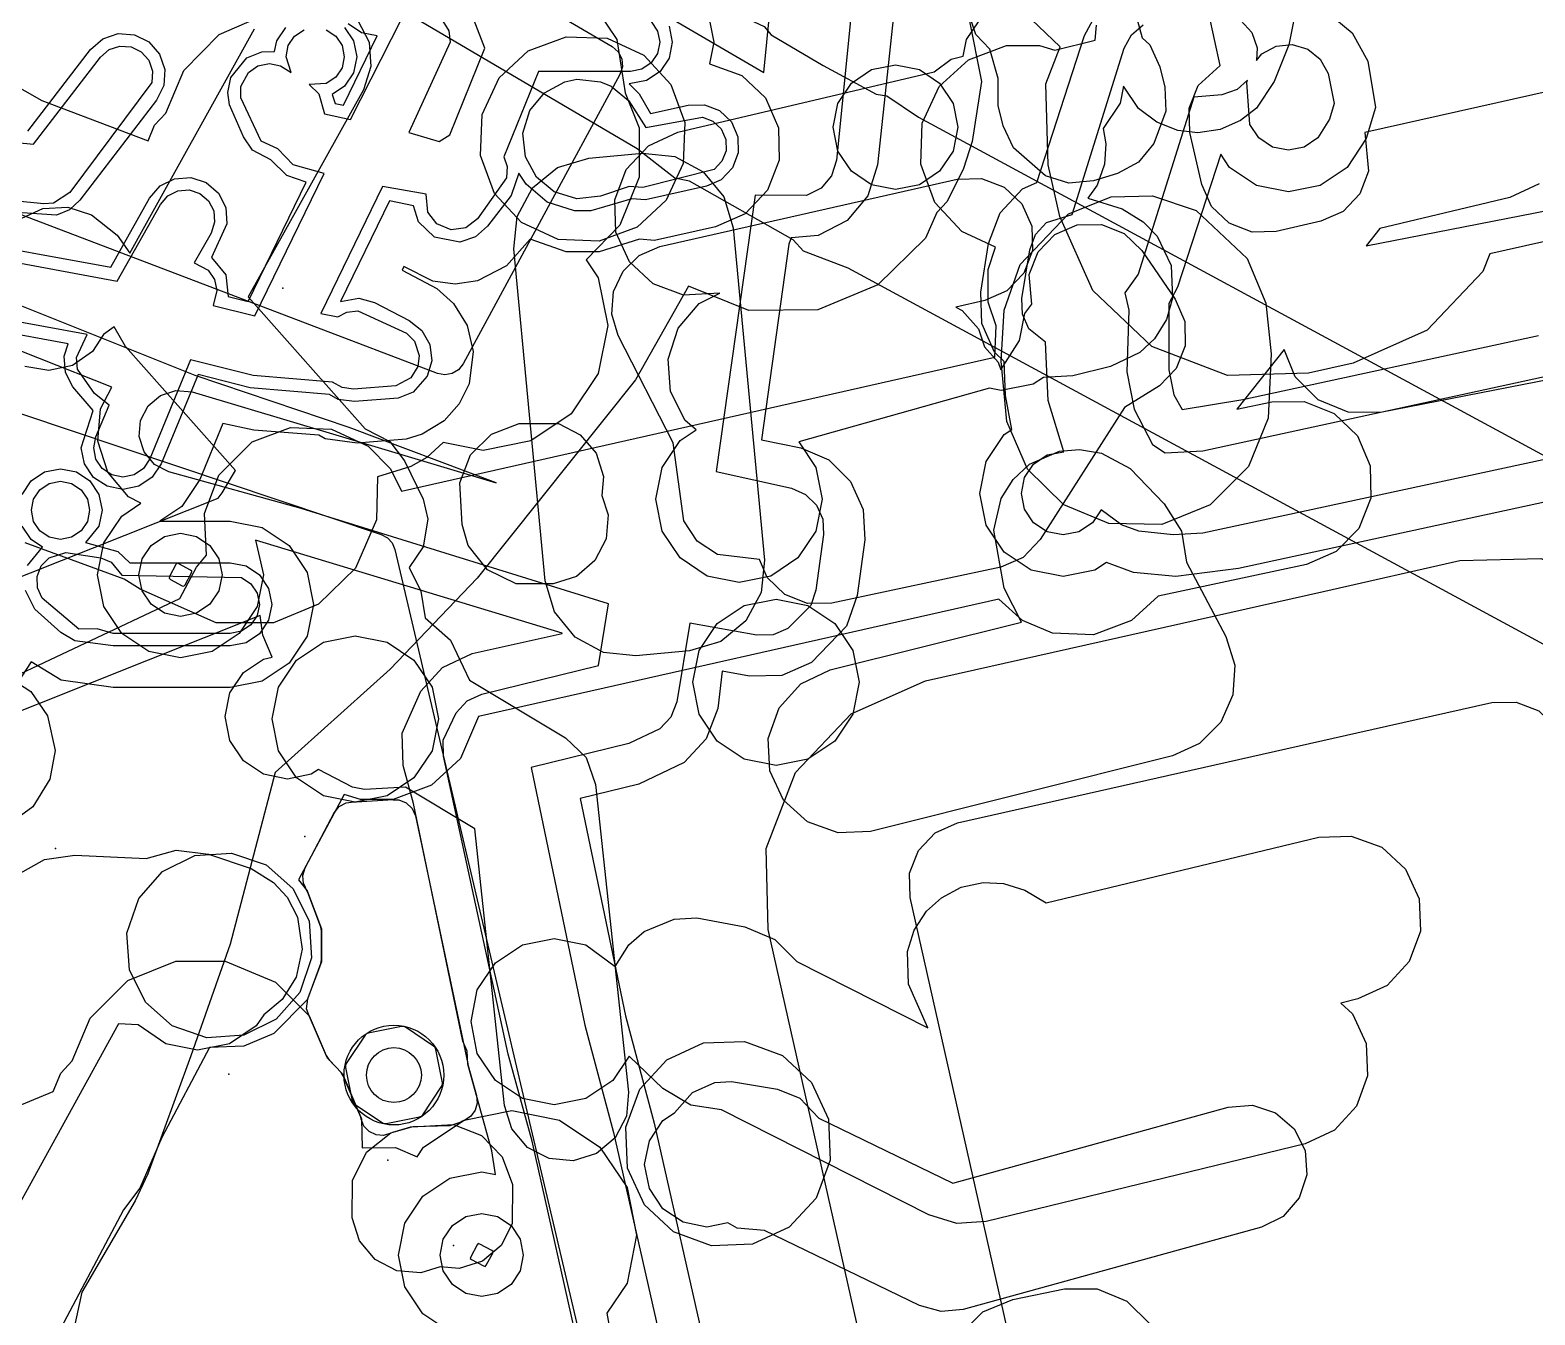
# Model space of a CAD drawing. Header units: metres. Extents: x 8738 to 9560, y -8972 to -7699.
# Drawn here: x 8912.48 to 8948.68, y -8251.44 to -8220.54 of the extents above; entities that cross this region are included whole.
import ezdxf

# ---------------------------------------------------------------- set-up
doc = ezdxf.new("R2010")
doc.units = ezdxf.units.M
for name, color, linetype in [('AI_GREENING_ALLOWED_ZONE', 4, 'Continuous'), ('AI_GREENING_EXCLUSIONS', 1, 'Continuous'), ('AI_GREENING_LAWN', 82, 'Continuous'), ('AI_GREENING_REJECTED', 6, 'Continuous'), ('AI_GREENING_SHRUBS', 92, 'Continuous')]:
    doc.layers.add(name, color=color, linetype=linetype)

# ---------------------------------------------------------------- blocks, each defined once
blk = doc.blocks.new('AI_SHRUB')
for radius in [1, 0.55]:
    blk.add_circle((0, 0), radius)

msp = doc.modelspace()

# ---------------------------------------------------------------- linework, layer by layer
at = {"layer": 'AI_GREENING_ALLOWED_ZONE'}
msp.add_lwpolyline([(8919.114, -8241.169), (8919.059, -8241.064), (8919.041, -8240.873), (8919.097, -8240.688), (8919.801, -8239.362), (8919.921, -8239.214), (8920.087, -8239.122), (8920.275, -8239.098), (8920.337, -8239.102), (8921.221, -8239.043), (8921.221, -8239.051), (8921.352, -8239.049), (8921.534, -8239.121), (8921.674, -8239.258), (8921.751, -8239.437), (8923.013, -8245.405), (8923.016, -8245.42), (8923.223, -8246.165), (8923.239, -8246.344), (8923.19, -8246.518), (8923.084, -8246.663), (8922.932, -8246.761), (8922.883, -8246.781), (8922.845, -8246.806), (8922.583, -8246.89), (8921.697, -8246.918), (8921.636, -8246.927), (8921.205, -8247.05), (8921.162, -8247.072), (8920.988, -8247.124), (8920.806, -8247.11), (8920.641, -8247.032), (8920.515, -8246.899), (8920.446, -8246.731), (8920.436, -8246.684), (8920.018, -8245.686), (8919.969, -8245.611), (8919.692, -8245.32), (8919.596, -8245.174), (8919.195, -8244.249), (8919.198, -8244.248), (8919.133, -8244.075), (8919.161, -8243.84), (8919.478, -8242.99), (8919.493, -8242.903), (8919.493, -8242.201), (8919.478, -8242.114), (8919.166, -8241.277), (8919.107, -8241.173), (8919.114, -8241.169)], close=True, dxfattribs=at)
at = {"layer": 'AI_GREENING_EXCLUSIONS'}
for points in [[(8929.562, -8178.912), (8904.278, -8205.333), (8929.313, -8220.063), (8930.141, -8220.452), (8930.313, -8220.652), (8931.564, -8221.387), (8932.84, -8222.078), (8933.097, -8222.121), (8933.855, -8222.627), (8953.056, -8233.017)], [(8929.562, -8178.912), (8904.278, -8205.333), (8929.313, -8220.063), (8930.141, -8220.452), (8930.313, -8220.652), (8931.564, -8221.387), (8932.84, -8222.078), (8933.097, -8222.121), (8933.855, -8222.627), (8953.056, -8233.017)], [(8951.149, -8236.533), (8932.163, -8226.26), (8931.09, -8225.85), (8930.842, -8225.583), (8928.346, -8224.173), (8927.991, -8224.099), (8927.086, -8223.394), (8901.779, -8208.503), (8883.099, -8239.548), (8874.953, -8272.71), (8872.004, -8306.28)], [(8951.149, -8236.533), (8932.163, -8226.26), (8931.09, -8225.85), (8930.842, -8225.583), (8928.346, -8224.173), (8927.991, -8224.099), (8927.086, -8223.394), (8901.779, -8208.503), (8883.099, -8239.548), (8874.953, -8272.71), (8872.004, -8306.28)], [(8917.325, -8214.072), (8930.135, -8221.558), (8930.495, -8217.896)], [(8975.746, -8216.006), (8944.592, -8223.003), (8944.684, -8223.926), (8944.474, -8224.472), (8944.071, -8224.897), (8943.537, -8225.135), (8942.464, -8225.378), (8941.879, -8225.394), (8941.332, -8225.184), (8940.908, -8224.781), (8940.669, -8224.247), (8940.387, -8223), (8940.371, -8222.416), (8940.58, -8221.87), (8941.111, -8221.388), (8940.43, -8218.255)], [(8932.345, -8219.018), (8931.879, -8223.667), (8931.761, -8224.039), (8931.511, -8224.338), (8931.165, -8224.518), (8929.929, -8224.505), (8928.986, -8231.155), (8930.801, -8231.557), (8931.139, -8231.704), (8931.401, -8231.962), (8931.551, -8232.298), (8931.57, -8232.666), (8931.389, -8234.004), (8931.262, -8234.373), (8930.713, -8234.927), (8930.356, -8235.083), (8929.966, -8235.09), (8928.351, -8234.8), (8928.039, -8236.693), (8927.901, -8237.059), (8927.635, -8237.343), (8926.89, -8237.7), (8924.534, -8238.274), (8925.827, -8244.475), (8926.521, -8247.053), (8927.82, -8252.784)], [(8976.514, -8219.421), (8947.597, -8225.916), (8947.434, -8226.339), (8946.092, -8227.755), (8944.31, -8228.549), (8943.237, -8228.792), (8941.287, -8228.843), (8939.465, -8228.145), (8938.05, -8226.802), (8937.256, -8225.02), (8936.974, -8223.773), (8936.922, -8221.826), (8937.26, -8220.941), (8936.064, -8219.786)], [(8925.95, -8219.791), (8926.6, -8220.764), (8926.802, -8222.048), (8927.138, -8222.889), (8927.138, -8224.077), (8926.671, -8225.23), (8925.861, -8226.059), (8926.153, -8226.497), (8926.382, -8227.645), (8926.153, -8228.793), (8925.503, -8229.766), (8924.53, -8230.417), (8923.382, -8230.645), (8922.417, -8230.453), (8922.026, -8230.815), (8921.642, -8231.037), (8920.84, -8231.28), (8920.82, -8232.315), (8920.313, -8233.477), (8919.424, -8234.341), (8918.34, -8234.795), (8916.958, -8234.795), (8915.13, -8233.987), (8914.744, -8233.74), (8912.367, -8232.869)], [(8939, -8219.877), (8939.239, -8220.72), (8939.42, -8220.887), (8939.665, -8221.419), (8939.782, -8221.905), (8939.805, -8222.49), (8939.517, -8223.264), (8939.149, -8223.709), (8938.64, -8223.982), (8938.067, -8224.158), (8937.476, -8224.217), (8936.909, -8224.043), (8936.137, -8223.37), (8935.892, -8222.839), (8935.776, -8222.352), (8935.776, -8222.352), (8935.776, -8221.704), (8935.574, -8220.991), (8935.238, -8220.642), (8935.027, -8220.011)], [(8950.547, -8231.541), (8941.552, -8233.489), (8940.045, -8233.676), (8939.025, -8233.582), (8938.375, -8233.343), (8938.098, -8233.528), (8937.333, -8233.68), (8936.568, -8233.528), (8935.919, -8233.094), (8935.485, -8232.445), (8935.333, -8231.68), (8935.485, -8230.915), (8935.919, -8230.266), (8936.103, -8230.143), (8935.95, -8229.326), (8935.913, -8228.509), (8935.685, -8228.284), (8935.382, -8227.593), (8935.358, -8226.839), (8935.543, -8225.669), (8935.818, -8224.928), (8936.358, -8224.352), (8936.701, -8224.199), (8937.849, -8220.665), (8938.203, -8220.016)], [(8920.37, -8220.308), (8920.636, -8220.829), (8920.683, -8221.413), (8920.504, -8221.969), (8917.727, -8226.95), (8920.545, -8230.126), (8921.136, -8230.432), (8921.49, -8230.897), (8921.939, -8231.821), (8922.05, -8232.302), (8921.939, -8232.969), (8921.604, -8233.462), (8921.885, -8234.035), (8921.989, -8234.671), (8922.599, -8235.214), (8923.057, -8236.172), (8925.366, -8237.557), (8925.859, -8238.035), (8926.086, -8238.683), (8926.882, -8246.081), (8926.829, -8246.664), (8926.558, -8247.183), (8926.109, -8247.558), (8925.551, -8247.733), (8924.968, -8247.681), (8924.449, -8247.41), (8924.074, -8246.961), (8923.899, -8246.402), (8923.183, -8239.746), (8921.515, -8238.745), (8920.529, -8238.803), (8920.237, -8238.744), (8919.42, -8238.321), (8919.248, -8238.436), (8918.674, -8238.55), (8918.674, -8238.55), (8918.1, -8238.436), (8917.613, -8238.111), (8917.288, -8237.624), (8917.174, -8237.05), (8917.288, -8236.476), (8917.613, -8235.989), (8918.1, -8235.664), (8918.308, -8235.623), (8918.082, -8235.093), (8918.014, -8234.621), (8907.271, -8238.895)], [(8927.425, -8220.333), (8927.577, -8220.56), (8927.63, -8220.828), (8927.577, -8221.096), (8927.425, -8221.323), (8927.198, -8221.475), (8926.93, -8221.528), (8924.71, -8221.528), (8923.879, -8223.582), (8923.958, -8223.814), (8923.94, -8224.086), (8923.249, -8225.072), (8922.968, -8225.29), (8922.615, -8225.341), (8922.268, -8225.2), (8922.048, -8224.913), (8922.009, -8224.48), (8920.964, -8224.295), (8919.479, -8227.352), (8919.887, -8227.436), (8920.1, -8227.317), (8920.371, -8227.285), (8921.539, -8227.828), (8921.731, -8228.022), (8921.845, -8228.36), (8921.811, -8228.631), (8921.642, -8228.903), (8921.28, -8229.095), (8920.264, -8229.171), (8919.993, -8229.136), (8919.76, -8229.003), (8917.85, -8228.846), (8916.344, -8228.466), (8915.361, -8230.852), (8915.21, -8231.08), (8914.983, -8231.232), (8914.715, -8231.286), (8914.447, -8231.233), (8914.22, -8231.082), (8914.068, -8230.855), (8914.014, -8230.587), (8914.067, -8230.319), (8914.381, -8229.556), (8914.03, -8229.281), (8913.622, -8228.688), (8913.601, -8228.415), (8913.852, -8227.86), (8909.649, -8227.085)], [(8911.59, -8221.562), (8912.763, -8222.23), (8915.32, -8223.199), (8915.478, -8222.821), (8915.75, -8222.531), (8916.179, -8221.505), (8917.028, -8220.638), (8918.123, -8220.165)], [(8928.778, -8220.063), (8928.93, -8220.828), (8928.827, -8221.348), (8929.609, -8221.629), (8930.173, -8222.169), (8930.488, -8222.883), (8930.505, -8223.663), (8930.223, -8224.39), (8929.683, -8224.954), (8928.969, -8225.269), (8927.508, -8225.594), (8927.147, -8225.568), (8926.171, -8225.866), (8925.38, -8225.866), (8924.51, -8225.565), (8923.94, -8226.21), (8923.246, -8226.568), (8922.711, -8226.645), (8922.175, -8226.577), (8921.471, -8226.226), (8921.432, -8226.307), (8922.267, -8226.751), (8922.67, -8227.111), (8922.995, -8227.643), (8923.142, -8228.27), (8923.043, -8229.044), (8922.804, -8229.528), (8922.444, -8229.931), (8921.912, -8230.256), (8921.526, -8230.372), (8920.353, -8230.468), (8919.579, -8230.369), (8919.426, -8230.281), (8917.867, -8230.161), (8917.117, -8230.002), (8916.563, -8231.348), (8916.131, -8231.997), (8915.607, -8232.349), (8917.298, -8232.349), (8918.063, -8232.501), (8918.712, -8232.934), (8919.146, -8233.583), (8919.298, -8234.349), (8919.146, -8235.114), (8918.712, -8235.763), (8918.063, -8236.196), (8917.298, -8236.349), (8914.485, -8236.349), (8913.231, -8236.172), (8912.505, -8235.729), (8912.183, -8236.236), (8912.498, -8236.449), (8912.901, -8237.028), (8913.084, -8237.863), (8912.96, -8238.557), (8912.551, -8239.222), (8911.92, -8239.68)], [(8935.064, -8220.241), (8935.368, -8221.772), (8935.147, -8223.213), (8934.935, -8223.868), (8934.542, -8224.658), (8934.293, -8224.925), (8934.021, -8225.538), (8932.877, -8226.661), (8931.432, -8227.265), (8929.771, -8227.281), (8928.323, -8226.692), (8927.046, -8228.946), (8923.235, -8233.717), (8921.147, -8235.906), (8918.381, -8238.39), (8917.293, -8242.523), (8916.353, -8245.205), (8915.317, -8248.048), (8915.012, -8248.698), (8913.725, -8250.897), (8913.102, -8253.784)], [(8919.609, -8220.53), (8919.836, -8220.682), (8919.988, -8220.909), (8920.041, -8221.177), (8919.988, -8221.445), (8919.836, -8221.672), (8919.609, -8221.824), (8919.197, -8221.848), (8919.427, -8222.071), (8919.568, -8222.55), (8920.188, -8222.688), (8921.427, -8220.259)], [(8922.415, -8220.318), (8922.553, -8220.554), (8922.591, -8220.825), (8921.593, -8223), (8922.324, -8223.217), (8922.581, -8223.057), (8923.424, -8220.974), (8923.166, -8220.305)], [(8933.254, -8220.19), (8932.873, -8223.775), (8932.638, -8224.519), (8932.137, -8225.118), (8931.445, -8225.478), (8930.789, -8225.536), (8930.736, -8225.686), (8930.08, -8230.392), (8931.024, -8230.582), (8931.699, -8230.875), (8932.223, -8231.393), (8932.524, -8232.065), (8932.561, -8232.8), (8932.38, -8234.138), (8932.127, -8234.876), (8931.284, -8235.747), (8930.569, -8236.06), (8929.789, -8236.074), (8929.136, -8235.957), (8929.025, -8236.856), (8928.75, -8237.587), (8928.217, -8238.156), (8927.127, -8238.672), (8925.719, -8239.016), (8926.804, -8244.245), (8927.495, -8246.825), (8928.79, -8252.541)], [(8942.914, -8220.128), (8942.767, -8220.894), (8942.41, -8221.77), (8941.985, -8222.411), (8941.604, -8222.712), (8941.109, -8222.929), (8940.574, -8223.005), (8940.091, -8222.949), (8939.588, -8222.752), (8939.148, -8222.419), (8938.79, -8221.887), (8938.71, -8222.291), (8938.3, -8222.905), (8938.366, -8223.275), (8938.329, -8223.759), (8938.153, -8224.27), (8937.932, -8224.578), (8938.756, -8224.839), (8939.263, -8225.144), (8939.598, -8225.496), (8939.931, -8226.202), (8939.969, -8226.981), (8939.818, -8227.5), (8939.534, -8227.959), (8939.182, -8228.294), (8938.476, -8228.627), (8937.57, -8228.854), (8936.862, -8228.889), (8936.611, -8229.056), (8935.846, -8229.208), (8935.562, -8229.151), (8930.976, -8230.439), (8931.387, -8231.055), (8931.539, -8231.82), (8931.387, -8232.585), (8930.953, -8233.234), (8930.304, -8233.668), (8929.539, -8233.82), (8928.774, -8233.668), (8928.125, -8233.234), (8927.691, -8232.585), (8927.539, -8231.82), (8927.691, -8231.055), (8928.125, -8230.406), (8928.508, -8230.15), (8928.245, -8229.924), (8927.891, -8229.228), (8927.831, -8228.45), (8927.831, -8228.45), (8928.073, -8227.708), (8928.58, -8227.115), (8929.074, -8226.865), (8928.203, -8226.913), (8927.472, -8226.64), (8926.902, -8226.108), (8926.578, -8225.398), (8926.551, -8224.618), (8926.824, -8223.887), (8927.356, -8223.316), (8928.066, -8222.993), (8934.231, -8221.541), (8934.64, -8221.239), (8934.934, -8221.166), (8935.014, -8220.761), (8935.448, -8220.112)], [(8941.611, -8220.302), (8941.872, -8220.593), (8942.001, -8220.961), (8941.984, -8221.269), (8942.114, -8221.109), (8942.457, -8220.923), (8942.845, -8220.882), (8943.219, -8220.993), (8943.522, -8221.239), (8943.708, -8221.582), (8943.853, -8222.304), (8943.742, -8222.678), (8943.46, -8223.131), (8943.136, -8223.348), (8942.753, -8223.424), (8942.37, -8223.348), (8942.046, -8223.131), (8941.829, -8222.807), (8941.757, -8221.786), (8941.772, -8221.738), (8941.521, -8221.963), (8941.153, -8222.092), (8940.479, -8222.152), (8939.137, -8226.409), (8938.816, -8226.857), (8938.912, -8227.274), (8938.87, -8228.755), (8939.043, -8229.657), (8939.488, -8230.504), (8939.787, -8230.702), (8940.692, -8230.655), (8950.131, -8228.605)], [(8943.685, -8220.108), (8944.291, -8220.599), (8944.663, -8221.285), (8944.848, -8222.396), (8944.627, -8223.144), (8944.167, -8223.838), (8943.518, -8224.272), (8942.753, -8224.424), (8941.988, -8224.272), (8941.339, -8223.838), (8941.127, -8223.521), (8940.088, -8226.718), (8939.875, -8227.114), (8939.88, -8228.704), (8939.999, -8229.313), (8940.198, -8229.66), (8941.657, -8229.424), (8948.77, -8227.884)], [(8927.854, -8220.445), (8927.93, -8220.828), (8927.854, -8221.211), (8927.637, -8221.535), (8927.313, -8221.752), (8926.897, -8221.828), (8927.135, -8222.066), (8927.409, -8222.543), (8928.318, -8222.34), (8928.708, -8222.332), (8929.072, -8222.473), (8929.354, -8222.743), (8929.512, -8223.1), (8929.52, -8223.49), (8929.379, -8223.853), (8929.109, -8224.135), (8928.752, -8224.293), (8927.291, -8224.618), (8926.955, -8224.594), (8925.974, -8224.885), (8925.578, -8224.885), (8924.925, -8224.675), (8924.416, -8224.245), (8924.242, -8223.974), (8924.056, -8224.514), (8923.487, -8225.255), (8923.194, -8225.512), (8922.824, -8225.637), (8922.21, -8225.52), (8921.828, -8225.144), (8921.703, -8224.766), (8921.13, -8224.639), (8919.953, -8227.062), (8920.395, -8226.986), (8920.771, -8227.092), (8921.602, -8227.518), (8921.908, -8227.76), (8922.099, -8228.1), (8922.144, -8228.488), (8922.037, -8228.863), (8921.698, -8229.242), (8921.337, -8229.39), (8920.284, -8229.47), (8919.897, -8229.421), (8919.683, -8229.298), (8917.777, -8229.137), (8916.523, -8228.821), (8915.638, -8230.967), (8915.422, -8231.291), (8915.098, -8231.509), (8914.716, -8231.586), (8914.333, -8231.51), (8914.008, -8231.294), (8913.791, -8230.97), (8913.714, -8230.587), (8914.003, -8229.685), (8913.51, -8229.118), (8913.333, -8228.769), (8913.303, -8228.38), (8913.399, -8228.084), (8909.908, -8227.442)], [(8910.046, -8225.736), (8914.575, -8226.577), (8915.616, -8224.73), (8915.794, -8224.522), (8916.037, -8224.399), (8916.31, -8224.378), (8916.569, -8224.463), (8916.776, -8224.641), (8916.9, -8224.885), (8916.921, -8225.157), (8916.835, -8225.417), (8916.431, -8226.135), (8916.766, -8226.307), (8916.918, -8226.534), (8916.972, -8226.802), (8916.883, -8227.158), (8917.893, -8227.413), (8919.559, -8223.982), (8918.815, -8223.778), (8918.445, -8223.389), (8918.045, -8223.211), (8917.551, -8222.166), (8917.555, -8221.893), (8917.735, -8221.554), (8917.96, -8221.398), (8918.24, -8221.339), (8918.507, -8221.393), (8918.766, -8221.552), (8918.641, -8221.177), (8918.694, -8220.909), (8918.846, -8220.682), (8919.073, -8220.53)], [(8910.542, -8225.529), (8914.423, -8226.235), (8915.354, -8224.582), (8915.608, -8224.286), (8915.957, -8224.11), (8916.346, -8224.08), (8916.716, -8224.202), (8917.012, -8224.456), (8917.189, -8224.804), (8917.218, -8225.193), (8916.847, -8226.008), (8917.195, -8226.419), (8917.245, -8226.94), (8917.729, -8227.062), (8919.123, -8224.193), (8918.659, -8224.034), (8918.278, -8223.658), (8917.837, -8223.427), (8917.614, -8223.106), (8917.283, -8222.332), (8917.24, -8222.039), (8917.309, -8221.674), (8917.696, -8221.2), (8918.058, -8221.056), (8918.366, -8221.053), (8918.417, -8220.794), (8918.634, -8220.47)], [(8911.25, -8236.488), (8916.082, -8234.211), (8916.486, -8233.451), (8916.728, -8233.165), (8916.682, -8232.162), (8917.023, -8231.245), (8917.829, -8230.439), (8918.746, -8230.098), (8919.732, -8230.137), (8920.614, -8230.546), (8921.154, -8231.086), (8921.419, -8231.623), (8935.694, -8228.401), (8935.726, -8227.651), (8935.531, -8227.083), (8935.531, -8226.291), (8935.711, -8225.76), (8934.896, -8225.379), (8934.249, -8224.68), (8933.908, -8223.763), (8933.947, -8222.777), (8934.356, -8221.895), (8935.055, -8221.248), (8935.972, -8220.907), (8936.764, -8220.907), (8937.132, -8221.018), (8938.102, -8220.78), (8938.141, -8220.415)], [(8912.429, -8222.968), (8913.939, -8221.003), (8914.233, -8220.746), (8914.602, -8220.621), (8914.991, -8220.647), (8915.341, -8220.82), (8915.598, -8221.113), (8915.723, -8221.483), (8915.698, -8221.872), (8915.525, -8222.222), (8913.676, -8224.628), (8913.428, -8224.857), (8913.119, -8224.99), (8911.341, -8224.868)], [(8912.177, -8225.11), (8912.786, -8224.829), (8913.389, -8224.798), (8913.958, -8224.978), (8914.58, -8225.47), (8914.879, -8225.898), (8917.883, -8220.509)], [(8920.048, -8220.47), (8920.265, -8220.794), (8920.341, -8221.177), (8920.265, -8221.56), (8920.048, -8221.884), (8919.748, -8222.084), (8919.822, -8222.299), (8920.022, -8222.344), (8920.832, -8220.675), (8920.457, -8220.6), (8920.133, -8220.383)], [(8950.335, -8230.564), (8940.698, -8232.636), (8939.986, -8232.677), (8939.153, -8232.59), (8938.736, -8232.437), (8938.25, -8232.073), (8938.04, -8232.387), (8937.716, -8232.604), (8937.333, -8232.68), (8936.95, -8232.604), (8936.626, -8232.387), (8936.409, -8232.063), (8936.333, -8231.68), (8936.409, -8231.297), (8936.626, -8230.973), (8936.95, -8230.756), (8937.349, -8230.683), (8936.977, -8229.447), (8936.913, -8228.04), (8936.509, -8227.718), (8936.358, -8227.372), (8936.345, -8226.995), (8936.53, -8225.825), (8936.668, -8225.455), (8936.938, -8225.167), (8936.938, -8225.167), (8937.554, -8224.969), (8938.8, -8220.973), (8938.977, -8220.649), (8939.26, -8220.411)], [(8911.41, -8223.166), (8912.565, -8223.283), (8914.177, -8221.186), (8914.382, -8221.006), (8914.641, -8220.919), (8914.914, -8220.937), (8915.158, -8221.058), (8915.338, -8221.263), (8915.426, -8221.522), (8915.408, -8221.795), (8913.438, -8224.445), (8913.048, -8224.699), (8912.813, -8224.715), (8911.269, -8224.559)], [(8948.789, -8224.237), (8948.084, -8224.56), (8944.958, -8225.308), (8944.628, -8225.724), (8970.045, -8220.761)], [(8972.315, -8224.393), (8944.97, -8229.733), (8944.19, -8229.73), (8943.47, -8229.429), (8942.92, -8228.875), (8942.652, -8228.22), (8941.515, -8229.656), (8942.352, -8229.478), (8943.132, -8229.467), (8943.857, -8229.755), (8944.417, -8230.299), (8944.725, -8231.016), (8944.736, -8231.796), (8944.448, -8232.522), (8943.904, -8233.081), (8943.187, -8233.39), (8939.623, -8234.15), (8938.982, -8234.74), (8938.065, -8235.081), (8937.079, -8235.042), (8936.356, -8234.74), (8935.788, -8234.223), (8923.271, -8237.049), (8922.837, -8238.055), (8922.138, -8238.702), (8921.221, -8239.043), (8920.429, -8239.043), (8920.035, -8238.921), (8918.943, -8240.979), (8919.152, -8241.239), (8919.493, -8242.156), (8919.493, -8242.948), (8919.152, -8243.865), (8918.346, -8244.671), (8917.623, -8244.973), (8916.802, -8245.012), (8915.654, -8247.174), (8915.126, -8248.391), (8914.73, -8248.916), (8913.005, -8252.165)], [(8925.739, -8252.503), (8924.565, -8247.258), (8923.983, -8245.166), (8922.429, -8238.003), (8922.418, -8237.613), (8922.736, -8236.959), (8922.999, -8236.671), (8923.353, -8236.506), (8926.156, -8235.821), (8926.401, -8234.334), (8919.007, -8232.042), (8915.824, -8231.162), (8915.478, -8230.982), (8915.226, -8230.684), (8915.108, -8230.312), (8915.141, -8229.923), (8915.32, -8229.577), (8915.619, -8229.325), (8915.991, -8229.207), (8916.379, -8229.24), (8923.693, -8231.426), (8920.156, -8230.098), (8916.452, -8228.846), (8908.946, -8225.848)], [(8922.583, -8251.848), (8921.934, -8251.414), (8921.5, -8250.765), (8921.348, -8250), (8921.5, -8249.235), (8921.934, -8248.586), (8922.583, -8248.152), (8923.348, -8248), (8923.677, -8248.065), (8923.592, -8247.496), (8923.014, -8245.413), (8922.998, -8245.1), (8922.891, -8244.854), (8921.703, -8239.14), (8921.454, -8238.225), (8921.433, -8237.445), (8921.881, -8236.44), (8922.408, -8235.864), (8923.115, -8235.535), (8925.279, -8235.05), (8925.28, -8235.044), (8917.902, -8232.803), (8918.101, -8233.638), (8917.949, -8234.403), (8917.515, -8235.052), (8916.866, -8235.486), (8916.101, -8235.638), (8915.336, -8235.486), (8914.687, -8235.052), (8914.253, -8234.403), (8914.101, -8233.638), (8914.253, -8232.873), (8914.687, -8232.224), (8915.148, -8231.916), (8914.854, -8231.764), (8914.351, -8231.167), (8914.114, -8230.423), (8914.18, -8229.646), (8914.448, -8229.128), (8909.223, -8227.057)], [(8905.73, -8236.28), (8917.005, -8231.794), (8917.107, -8231.665), (8917.426, -8231.131), (8914.777, -8228.144), (8914.507, -8227.673), (8914.247, -8227.856), (8913.986, -8228.265), (8913.506, -8228.6), (8912.934, -8228.727), (8912.358, -8228.625)], [(8912.289, -8231.703), (8912.506, -8231.379), (8912.83, -8231.162), (8913.213, -8231.086), (8913.596, -8231.162), (8913.92, -8231.379), (8914.137, -8231.703), (8914.213, -8232.086), (8914.137, -8232.469), (8913.813, -8232.865), (8914.597, -8233.077), (8914.881, -8233.349), (8917.298, -8233.349), (8917.68, -8233.425), (8918.005, -8233.641), (8918.222, -8233.966), (8918.298, -8234.349), (8918.222, -8234.731), (8918.005, -8235.056), (8917.68, -8235.272), (8917.298, -8235.349), (8914.485, -8235.349), (8913.56, -8235.227), (8913.224, -8235.029), (8912.599, -8234.464), (8912.37, -8234.018)], [(8912.421, -8233.416), (8912.78, -8232.976), (8912.506, -8232.793), (8912.289, -8232.469)], [(8912.184, -8240.846), (8912.828, -8240.487), (8913.559, -8240.385), (8913.559, -8240.385), (8915.273, -8240.466), (8915.997, -8240.265), (8916.772, -8240.36), (8917.798, -8240.704), (8918.338, -8241.037), (8918.665, -8241.396), (8918.915, -8241.875), (8919.031, -8242.647), (8918.881, -8243.317), (8918.548, -8243.857), (8918.102, -8244.223), (8917.925, -8244.487), (8917.276, -8244.921), (8916.511, -8245.073), (8915.746, -8244.921), (8915.08, -8244.462), (8914.612, -8244.439), (8911.615, -8249.863)], [(8911.912, -8246.529), (8913.04, -8246.067), (8913.226, -8245.622), (8913.498, -8245.331), (8913.927, -8244.306), (8914.833, -8243.4), (8915.987, -8242.933), (8917.174, -8242.933), (8918.385, -8243.439), (8919.195, -8244.249), (8919.631, -8245.256), (8920.001, -8245.644), (8920.454, -8246.728), (8920.468, -8247.419), (8921.27, -8247.414), (8921.791, -8247.642), (8921.95, -8247.404), (8922.923, -8246.754), (8924.072, -8246.525), (8925.22, -8246.754), (8926.193, -8247.404), (8926.843, -8248.377), (8927.072, -8249.525), (8926.843, -8250.673), (8926.361, -8251.396), (8926.526, -8252.325)], [(8934.852, -8251.922), (8935.402, -8251.368), (8936.122, -8251.068), (8937.369, -8250.816), (8938.15, -8250.814), (8938.871, -8251.111), (8939.425, -8251.661)]]:
    msp.add_lwpolyline(points, dxfattribs=at)
for points in [[(8925.38, -8220.695), (8926.366, -8220.734), (8927.248, -8221.143), (8927.895, -8221.842), (8928.236, -8222.759), (8928.197, -8223.745), (8927.788, -8224.627), (8927.089, -8225.274), (8926.172, -8225.615), (8925.186, -8225.576), (8924.304, -8225.167), (8923.657, -8224.468), (8923.316, -8223.551), (8923.355, -8222.565), (8923.764, -8221.683), (8924.463, -8221.036), (8925.38, -8220.695)], [(8934.688, -8222.298), (8934.802, -8222.872), (8934.688, -8223.446), (8934.363, -8223.933), (8933.876, -8224.258), (8933.302, -8224.372), (8932.728, -8224.258), (8932.241, -8223.933), (8931.916, -8223.446), (8931.802, -8222.872), (8931.916, -8222.298), (8932.241, -8221.811), (8932.728, -8221.486), (8933.302, -8221.372), (8933.876, -8221.486), (8934.363, -8221.811), (8934.688, -8222.298)], [(8925.345, -8221.778), (8925.637, -8221.719), (8926.206, -8221.778), (8926.459, -8221.884), (8926.886, -8222.234), (8927.292, -8222.876), (8928.657, -8222.627), (8928.911, -8222.726), (8929.109, -8222.915), (8929.219, -8223.165), (8929.225, -8223.438), (8929.126, -8223.692), (8928.937, -8223.89), (8927.226, -8224.325), (8926.897, -8224.302), (8926.206, -8224.532), (8925.637, -8224.591), (8925.092, -8224.427), (8924.665, -8224.077), (8924.398, -8223.586), (8924.34, -8223.017), (8924.504, -8222.472), (8924.854, -8222.044), (8925.345, -8221.778)], [(8924.119, -8225.796), (8924.198, -8225.019), (8924.569, -8224.333), (8925.174, -8223.84), (8925.922, -8223.616), (8927.216, -8223.494), (8927.992, -8223.573), (8928.679, -8223.944), (8929.172, -8224.549), (8929.395, -8225.296), (8930.152, -8233.285), (8930.072, -8234.061), (8929.702, -8234.748), (8929.097, -8235.241), (8928.349, -8235.465), (8927.055, -8235.587), (8926.278, -8235.508), (8925.592, -8235.137), (8925.099, -8234.532), (8924.875, -8233.785), (8924.119, -8225.796)], [(8934.785, -8224.118), (8935.37, -8224.103), (8935.916, -8224.312), (8936.341, -8224.715), (8936.58, -8225.249), (8936.595, -8225.834), (8936.386, -8226.381), (8935.983, -8226.806), (8935.449, -8227.044), (8934.75, -8227.202), (8934.91, -8227.281), (8935.297, -8227.72), (8935.447, -8228.157), (8935.769, -8228.521), (8935.833, -8228.708), (8936.284, -8228.002), (8936.417, -8227.35), (8936.581, -8227.132), (8936.516, -8226.416), (8936.732, -8225.872), (8937.139, -8225.452), (8937.676, -8225.22), (8938.262, -8225.212), (8938.806, -8225.428), (8939.226, -8225.835), (8940.033, -8227.005), (8940.265, -8227.543), (8940.274, -8228.128), (8940.058, -8228.672), (8939.65, -8229.092), (8938.812, -8229.617), (8936.784, -8232.793), (8936.374, -8233.218), (8935.833, -8233.453), (8931.767, -8234.323), (8931.182, -8234.331), (8930.638, -8234.115), (8930.218, -8233.707), (8930.03, -8233.269), (8929.019, -8233.152), (8928.532, -8232.827), (8928.207, -8232.34), (8927.95, -8230.465), (8926.632, -8227.885), (8926.477, -8227.365), (8926.517, -8226.823), (8926.747, -8226.332), (8927.137, -8225.954), (8927.636, -8225.74), (8934.785, -8224.118)], [(8939.487, -8224.521), (8940.537, -8224.873), (8941.761, -8226.031), (8942.208, -8227.106), (8942.341, -8228.323), (8942.264, -8229.868), (8941.794, -8231.033), (8940.872, -8231.955), (8939.707, -8232.425), (8938.437, -8232.408), (8937.354, -8231.955), (8936.477, -8231.1), (8935.979, -8229.95), (8935.846, -8228.496), (8935.914, -8227.274), (8936.303, -8226.176), (8937.463, -8224.954), (8938.493, -8224.547), (8939.487, -8224.521)], [(8924.251, -8229.997), (8925.197, -8230), (8925.718, -8230.268), (8926.097, -8230.714), (8926.276, -8231.271), (8926.239, -8231.731), (8926.387, -8232.193), (8926.339, -8232.777), (8926.072, -8233.298), (8925.626, -8233.676), (8925.069, -8233.855), (8924.175, -8233.853), (8923.486, -8233.517), (8923.025, -8232.936), (8922.877, -8232.43), (8922.818, -8231.426), (8923.074, -8230.755), (8923.583, -8230.252), (8924.251, -8229.997)], [(8936.332, -8234.778), (8935.913, -8233.959), (8935.67, -8232.562), (8935.845, -8231.802), (8936.13, -8231.343), (8936.529, -8230.978), (8937.244, -8230.667), (8937.728, -8230.622), (8938.261, -8230.711), (8938.947, -8231.082), (8939.765, -8231.929), (8940.179, -8232.59), (8940.304, -8233.332), (8941.247, -8235.12), (8941.462, -8235.808), (8941.42, -8236.527), (8941.127, -8237.184), (8940.619, -8237.695), (8939.963, -8237.993), (8932.703, -8239.809), (8931.923, -8239.847), (8931.189, -8239.584), (8930.611, -8239.06), (8930.277, -8238.354), (8930.239, -8237.575), (8930.502, -8236.84), (8931.027, -8236.262), (8931.732, -8235.928), (8936.332, -8234.778)], [(8912.945, -8232.733), (8912.718, -8232.581), (8912.566, -8232.354), (8912.513, -8232.086), (8912.566, -8231.818), (8912.718, -8231.591), (8912.945, -8231.439), (8913.213, -8231.386), (8913.481, -8231.439), (8913.708, -8231.591), (8913.86, -8231.818), (8913.913, -8232.086), (8913.86, -8232.354), (8913.708, -8232.581), (8913.481, -8232.733), (8913.213, -8232.786), (8912.945, -8232.733)], [(8915.718, -8234.562), (8915.394, -8234.345), (8915.177, -8234.021), (8915.101, -8233.638), (8915.177, -8233.255), (8915.394, -8232.931), (8915.718, -8232.714), (8916.101, -8232.638), (8916.484, -8232.714), (8916.808, -8232.931), (8917.025, -8233.255), (8917.101, -8233.638), (8917.025, -8234.021), (8916.808, -8234.345), (8916.484, -8234.562), (8916.101, -8234.638), (8915.718, -8234.562)], [(8914.437, -8233.331), (8914.692, -8233.649), (8917.566, -8233.702), (8917.793, -8233.854), (8917.944, -8234.081), (8917.998, -8234.349), (8917.944, -8234.616), (8917.793, -8234.843), (8917.566, -8234.995), (8917.298, -8235.049), (8914.485, -8235.049), (8914.096, -8234.938), (8913.659, -8234.944), (8912.773, -8234.202), (8912.662, -8233.952), (8912.655, -8233.679), (8912.753, -8233.424), (8912.942, -8233.227), (8913.345, -8233.099), (8914.182, -8233.233), (8914.437, -8233.331)], [(8930.894, -8238.397), (8932.239, -8236.984), (8934.022, -8236.192), (8943.629, -8234.029), (8946.876, -8233.298), (8948.826, -8233.249), (8950.647, -8233.95), (8952.061, -8235.294), (8952.852, -8237.078), (8955.514, -8248.902), (8955.868, -8250.472), (8955.917, -8252.422), (8955.216, -8254.243), (8953.871, -8255.656), (8952.088, -8256.448), (8939.234, -8259.342), (8937.284, -8259.391), (8935.463, -8258.69), (8934.049, -8257.346), (8933.258, -8255.562), (8930.242, -8242.168), (8930.193, -8240.218), (8930.894, -8238.397)], [(8932.429, -8236.222), (8932.277, -8236.987), (8931.843, -8237.636), (8931.194, -8238.07), (8930.429, -8238.222), (8929.664, -8238.07), (8929.015, -8237.636), (8928.581, -8236.987), (8928.429, -8236.222), (8928.581, -8235.457), (8929.015, -8234.808), (8929.664, -8234.374), (8930.429, -8234.222), (8931.194, -8234.374), (8931.843, -8234.808), (8932.277, -8235.457), (8932.429, -8236.222)], [(8932.429, -8236.222), (8932.277, -8236.987), (8931.843, -8237.636), (8931.194, -8238.07), (8930.429, -8238.222), (8929.664, -8238.07), (8929.015, -8237.636), (8928.581, -8236.987), (8928.429, -8236.222), (8928.581, -8235.457), (8929.015, -8234.808), (8929.664, -8234.374), (8930.429, -8234.222), (8931.194, -8234.374), (8931.843, -8234.808), (8932.277, -8235.457), (8932.429, -8236.222)], [(8921.718, -8235.69), (8922.152, -8236.339), (8922.304, -8237.104), (8922.152, -8237.869), (8921.718, -8238.518), (8921.069, -8238.952), (8920.304, -8239.104), (8919.539, -8238.952), (8918.89, -8238.518), (8918.456, -8237.869), (8918.304, -8237.104), (8918.456, -8236.339), (8918.89, -8235.69), (8919.539, -8235.256), (8920.304, -8235.104), (8921.069, -8235.256), (8921.718, -8235.69)], [(8933.852, -8240.268), (8934.256, -8239.844), (8934.791, -8239.607), (8944.398, -8237.443), (8947.645, -8236.712), (8948.23, -8236.698), (8948.776, -8236.908), (8949.2, -8237.311), (8949.438, -8237.846), (8952.1, -8249.671), (8952.453, -8251.241), (8952.468, -8251.826), (8952.258, -8252.372), (8951.854, -8252.796), (8951.319, -8253.033), (8938.465, -8255.928), (8937.88, -8255.942), (8937.334, -8255.732), (8936.91, -8255.329), (8936.672, -8254.794), (8933.657, -8241.399), (8933.642, -8240.814), (8933.852, -8240.268)], [(8926.504, -8245.799), (8925.855, -8246.233), (8925.09, -8246.385), (8924.325, -8246.233), (8923.676, -8245.799), (8923.242, -8245.15), (8923.09, -8244.385), (8923.242, -8243.62), (8923.676, -8242.971), (8924.325, -8242.537), (8925.09, -8242.385), (8925.855, -8242.537), (8926.561, -8243.056), (8926.89, -8242.536), (8927.259, -8242.22), (8927.98, -8241.923), (8928.52, -8241.891), (8929.677, -8242.108), (8930.397, -8242.408), (8930.928, -8242.941), (8934.081, -8244.539), (8933.613, -8243.481), (8933.591, -8242.701), (8933.752, -8242.185), (8934.046, -8241.732), (8934.405, -8241.405), (8934.884, -8241.155), (8935.413, -8241.042), (8935.898, -8241.064), (8936.413, -8241.226), (8936.927, -8241.532), (8943.488, -8239.952), (8944.268, -8239.921), (8945, -8240.191), (8945.573, -8240.72), (8945.901, -8241.429), (8945.932, -8242.208), (8945.662, -8242.941), (8945.133, -8243.514), (8944.424, -8243.841), (8944.013, -8243.94), (8944.299, -8244.202), (8944.628, -8244.91), (8944.661, -8245.69), (8944.393, -8246.423), (8943.865, -8246.997), (8943.158, -8247.326), (8935.483, -8249.195), (8934.78, -8249.238), (8934.105, -8249.036), (8929.119, -8246.509), (8928.376, -8246.395), (8927.708, -8245.992), (8926.891, -8245.22), (8926.504, -8245.799)], [(8916.444, -8240.391), (8917.33, -8240.332), (8918.163, -8240.617), (8918.807, -8241.183), (8919.194, -8241.963), (8919.253, -8242.849), (8918.968, -8243.682), (8918.402, -8244.326), (8917.622, -8244.713), (8916.736, -8244.772), (8915.903, -8244.487), (8915.259, -8243.921), (8914.872, -8243.141), (8914.813, -8242.255), (8915.098, -8241.422), (8915.664, -8240.778), (8916.444, -8240.391)], [(8928.683, -8244.899), (8929.669, -8244.86), (8930.586, -8245.201), (8931.285, -8245.848), (8931.694, -8246.73), (8931.733, -8247.716), (8931.392, -8248.633), (8930.745, -8249.332), (8929.863, -8249.741), (8928.877, -8249.78), (8927.96, -8249.439), (8927.261, -8248.792), (8926.852, -8247.91), (8926.813, -8246.924), (8927.154, -8246.007), (8927.801, -8245.308), (8928.683, -8244.899)], [(8941.309, -8246.441), (8941.893, -8246.399), (8942.448, -8246.583), (8942.891, -8246.965), (8943.154, -8247.488), (8943.196, -8248.072), (8943.012, -8248.628), (8942.63, -8249.071), (8942.107, -8249.333), (8934.933, -8251.311), (8934.398, -8251.359), (8933.881, -8251.216), (8930.153, -8249.412), (8929.49, -8249.357), (8929.266, -8249.227), (8928.766, -8249.326), (8928.192, -8249.212), (8927.705, -8248.887), (8927.38, -8248.4), (8927.266, -8247.826), (8927.38, -8247.252), (8927.705, -8246.765), (8927.984, -8246.579), (8928.419, -8246.087), (8928.956, -8245.854), (8929.36, -8245.823), (8930.46, -8246.011), (8931.004, -8246.226), (8931.459, -8246.711), (8934.68, -8248.269), (8941.309, -8246.441)], [(8924.084, -8249.25), (8923.814, -8249.77), (8923.367, -8250.147), (8922.809, -8250.323), (8922.348, -8250.283), (8921.886, -8250.43), (8921.302, -8250.379), (8920.783, -8250.11), (8920.406, -8249.662), (8920.23, -8249.104), (8920.236, -8248.21), (8920.575, -8247.523), (8921.158, -8247.064), (8921.666, -8246.919), (8922.67, -8246.864), (8923.34, -8247.123), (8923.84, -8247.635), (8924.092, -8248.304), (8924.084, -8249.25)], [(8923.348, -8251), (8922.965, -8250.924), (8922.641, -8250.707), (8922.424, -8250.383), (8922.348, -8250), (8922.424, -8249.617), (8922.641, -8249.293), (8922.965, -8249.076), (8923.348, -8249), (8923.731, -8249.076), (8924.055, -8249.293), (8924.272, -8249.617), (8924.348, -8250), (8924.272, -8250.383), (8924.055, -8250.707), (8923.731, -8250.924), (8923.348, -8251)]]:
    msp.add_lwpolyline(points, close=True, dxfattribs=at)
at = {"layer": 'AI_GREENING_LAWN'}
for points in [[(8916.29, -8214.972), (8926.486, -8220.931), (8926.629, -8221.057), (8926.715, -8221.228), (8926.731, -8221.419), (8926.673, -8221.601), (8922.903, -8228.565), (8922.791, -8228.704), (8922.637, -8228.795), (8922.461, -8228.827), (8922.286, -8228.794), (8909.989, -8224.116)], [(8907.293, -8228.097), (8920.931, -8232.667), (8921.079, -8232.747), (8921.193, -8232.872), (8921.259, -8233.027), (8926.861, -8256.871)]]:
    msp.add_lwpolyline(points, dxfattribs=at)
for points in [[(8916.377, -8233.554), (8916.345, -8233.528), (8916.057, -8233.374), (8916.017, -8233.362), (8915.991, -8233.394), (8915.837, -8233.682), (8915.825, -8233.722), (8915.857, -8233.748), (8916.145, -8233.902), (8916.185, -8233.914), (8916.211, -8233.882), (8916.365, -8233.594), (8916.377, -8233.554)], [(8920.616, -8244.665), (8920.573, -8244.682), (8920.541, -8244.715), (8920.085, -8245.397), (8920.067, -8245.44), (8920.067, -8245.486), (8920.227, -8246.29), (8920.245, -8246.333), (8920.278, -8246.366), (8920.96, -8246.822), (8921.002, -8246.839), (8921.049, -8246.839), (8921.853, -8246.679), (8921.896, -8246.662), (8921.929, -8246.629), (8922.384, -8245.947), (8922.402, -8245.904), (8922.402, -8245.858), (8922.242, -8245.054), (8922.224, -8245.011), (8922.191, -8244.978), (8921.51, -8244.522), (8921.467, -8244.505), (8921.42, -8244.505), (8920.616, -8244.665)], [(8923.624, -8249.916), (8923.592, -8249.89), (8923.304, -8249.736), (8923.264, -8249.724), (8923.238, -8249.756), (8923.084, -8250.044), (8923.072, -8250.084), (8923.104, -8250.11), (8923.392, -8250.264), (8923.432, -8250.276), (8923.458, -8250.244), (8923.612, -8249.956), (8923.624, -8249.916)]]:
    msp.add_lwpolyline(points, close=True, dxfattribs=at)
at = {"layer": 'AI_GREENING_REJECTED'}
for p in [(8918.56, -8226.74), (8919.09, -8239.93), (8913.09, -8240.22), (8917.26, -8245.65), (8921.09, -8247.72), (8922.67, -8249.77)]:
    msp.add_point(p, dxfattribs=at)

# ---------------------------------------------------------------- block references
at = {"layer": 'AI_GREENING_SHRUBS', "xscale": 1.2, "yscale": 1.2}
msp.add_blockref('AI_SHRUB', (8921.235, -8245.672), dxfattribs=at)

doc.saveas('drawing.dxf')
